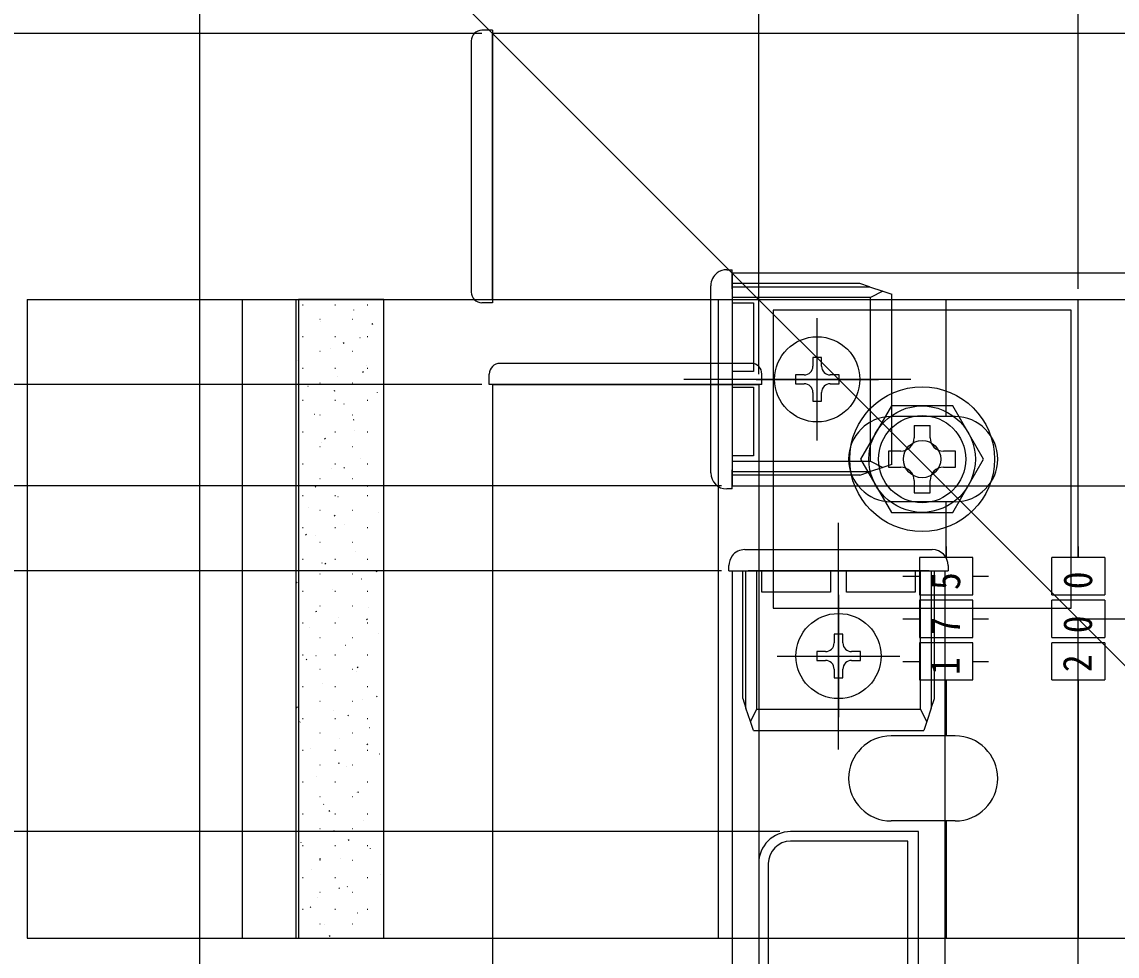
# Model space of a CAD drawing. Units: millimetres, scale not verified. Extents: x -875 to 875, y -1307 to 1299.
# Drawn here: x -294.2 to -191.3, y -409.9 to -322.2 of the extents above; entities that cross this region are included whole.
import ezdxf
from ezdxf.enums import TextEntityAlignment as Align

# ---------------------------------------------------------------- set-up
doc = ezdxf.new("R2010")
doc.units = ezdxf.units.MM
doc.header["$LTSCALE"] = 4
for name, color, linetype in [('0-3_YKK_11', 7, 'Continuous'), ('0-4_YKK_12', 2, 'Continuous'), ('0-5_YKK_13', 4, 'Continuous'), ('0-6_YKK_D', 6, 'Continuous'), ('0-8_YSS_K', 3, 'Continuous')]:
    doc.layers.add(name, color=color, linetype=linetype)
doc.styles.add('ＭＳ ゴシック', font='')
doc.styles.get('ＭＳ ゴシック').set_extended_font_data('MS Gothic')

msp = doc.modelspace()

# ---------------------------------------------------------------- linework, layer by layer
at = {"layer": '0-3_YKK_11'}
for p, q in [((-225, -401.25), (-225, -455.25)), ((-224.1, -401.25), (-224.1, -455.25))]:
    msp.add_line(p, q, dxfattribs=at)
for points in [[(-210, -458.25), (-210, -398.25), (-222, -398.25)], [(-211, -424.557), (-211, -399.15), (-222, -399.15)]]:
    msp.add_lwpolyline(points, dxfattribs=at)
for radius in [3, 2.1]:
    msp.add_arc((-222, -401.25), radius, 90.00001, 179.99999, dxfattribs=at)
at = {"layer": '0-4_YKK_12'}
for p, q in [((-295, -278.25), (-95, -478.25)), ((700, -323.25), (-250, -323.25)), ((-250, -348.25), (-250, -323.25)), ((-227.5, -345.75), (32.5, -345.75)), ((-250, -356.25), (-225, -356.25)), ((-250, -356.25), (-250, -1063.25)), ((-225, -356.25), (-225, -1063.25)), ((-227.5, -373.75), (-227.5, -605.75)), ((-207.5, -373.75), (-207.5, -425.75))]:
    msp.add_line(p, q, dxfattribs=at)
for points in [[(-250, -348.25), (700, -348.25), (700, -323.25)], [(-227.5, -345.75), (-227.5, -348.25), (-227.5, -365.75), (-147.5, -365.75)], [(-227.5, -373.75), (-225, -373.75), (-207.5, -373.75)]]:
    msp.add_lwpolyline(points, dxfattribs=at)
at = {"layer": '0-5_YKK_13'}
for p, q in [((-250, -322.95), (-251, -322.95)), ((-252, -323.95), (-252, -347.55)), ((-228, -345.45), (-227.5, -345.45)), ((-229.5, -347.25), (-229.5, -346.95)), ((-215.5, -346.75), (-227.5, -346.75)), ((-214.6, -347.05), (-215.5, -346.75)), ((-213.34, -347.47), (-214.5, -348.05)), ((-293.7, -348.25), (-152.7, -348.25)), ((-273.5, -348.25), (-273.5, -408.25)), ((-268.465, -348.25), (-268.465, -408.25)), ((-268.184, -408.25), (-268.184, -348.25)), ((-260.297, -348.261), (-260.306, -348.265)), ((-228.8, -348.25), (-228.8, -408.25)), ((-214.5, -348.05), (-227.5, -348.05)), ((-227.5, -348.55), (-225.5, -348.55)), ((-225.5, -348.55), (-225.5, -355)), ((-214.5, -363.45), (-214.5, -348.05)), ((-212.5, -363.75), (-212.5, -347.75)), ((-207.4, -359.25), (-207.4, -348.25)), ((-195, -372.5), (-195, -348.25)), ((-267.79, -348.766), (-267.84, -348.766)), ((-264.75, -348.766), (-264.8, -348.766)), ((-263.04, -349.233), (-263.049, -349.236)), ((-261.71, -348.766), (-261.76, -348.766)), ((-266.175, -350.141), (-266.225, -350.141)), ((-266.16, -350.338), (-266.169, -350.341)), ((-263.135, -350.141), (-263.185, -350.141)), ((-261.24, -350.537), (-261.323, -350.592)), ((-219.5, -361.5), (-219.5, -350)), ((-267.79, -351.756), (-267.84, -351.756)), ((-264.75, -351.756), (-264.8, -351.756)), ((-261.71, -351.756), (-261.76, -351.756)), ((-263.929, -352.317), (-264.012, -352.372)), ((-262.441, -351.862), (-262.45, -351.865)), ((-266.175, -353.131), (-266.225, -353.131)), ((-265.184, -352.833), (-265.193, -352.836)), ((-263.135, -353.131), (-263.185, -353.131)), ((-219.5, -358.45), (-219.5, -353.05)), ((-268.304, -353.938), (-268.313, -353.941)), ((-267.79, -354.746), (-267.84, -354.746)), ((-264.75, -354.746), (-264.8, -354.746)), ((-261.795, -354.474), (-261.804, -354.477)), ((-261.71, -354.746), (-261.76, -354.746)), ((-225.7, -354.25), (-249.3, -354.25)), ((-264.585, -355.462), (-264.594, -355.465)), ((-262.124, -355.04), (-262.208, -355.095)), ((-210.703, -355.75), (-232.028, -355.75)), ((-225.5, -355), (-227.5, -355)), ((-225.25, -355.75), (-213.75, -355.75)), ((-224.7, -356.25), (-224.7, -355.25)), ((-220.73, -355.34), (-221.55, -355.34)), ((-267.328, -356.433), (-267.337, -356.437)), ((-266.175, -356.121), (-266.225, -356.121)), ((-264.814, -356.82), (-264.897, -356.875)), ((-263.135, -356.121), (-263.185, -356.121)), ((-227.5, -356.5), (-225.5, -356.5)), ((-225.5, -356.5), (-225.5, -362.95)), ((-218.27, -356.16), (-217.45, -356.16)), ((-267.79, -357.736), (-267.84, -357.736)), ((-264.75, -357.736), (-264.8, -357.736)), ((-261.71, -357.736), (-261.76, -357.736)), ((-260.819, -356.969), (-260.828, -356.972)), ((-263.939, -358.074), (-263.948, -358.077)), ((-266.729, -359.062), (-266.739, -359.065)), ((-266.175, -359.111), (-266.225, -359.111)), ((-263.135, -359.111), (-263.185, -359.111)), ((-263.009, -359.543), (-263.092, -359.599)), ((-260.22, -359.598), (-260.229, -359.601)), ((-206.55, -359.25), (-212.55, -359.25)), ((-267.79, -360.726), (-267.84, -360.726)), ((-264.75, -360.726), (-264.8, -360.726)), ((-262.963, -360.569), (-262.972, -360.573)), ((-261.71, -360.726), (-261.76, -360.726)), ((-210.4, -360.1), (-210.4, -361.25)), ((-210.4, -360.1), (-208.9, -360.1)), ((-208.9, -361.25), (-208.9, -360.1)), ((-266.083, -361.674), (-266.093, -361.678)), ((-265.698, -361.323), (-265.781, -361.379)), ((-266.175, -362.101), (-266.225, -362.101)), ((-263.135, -362.101), (-263.185, -362.101)), ((-225.5, -362.95), (-227.5, -362.95)), ((-212.8, -362.5), (-212.8, -364)), ((-211.65, -362.5), (-212.8, -362.5)), ((-206.5, -362.5), (-207.65, -362.5)), ((-206.5, -364), (-206.5, -362.5)), ((-267.79, -363.716), (-267.84, -363.716)), ((-264.75, -363.716), (-264.8, -363.716)), ((-263.893, -364.047), (-263.977, -364.102)), ((-262.364, -363.198), (-262.374, -363.202)), ((-261.71, -363.716), (-261.76, -363.716)), ((-227.5, -363.45), (-214.5, -363.45)), ((-214.5, -363.45), (-213.34, -364.03)), ((-212.5, -363.75), (-213.34, -364.03)), ((-212.8, -364), (-211.65, -364)), ((-207.65, -364), (-206.5, -364)), ((-266.175, -365.091), (-266.225, -365.091)), ((-265.107, -364.17), (-265.117, -364.173)), ((-263.135, -365.091), (-263.185, -365.091)), ((-229.5, -364.55), (-229.5, -364.25)), ((-227.5, -365.75), (-227.5, -364.25)), ((-215.5, -364.75), (-227.5, -364.75)), ((-215.5, -364.75), (-214.6, -364.45)), ((-268.227, -365.275), (-268.237, -365.278)), ((-266.582, -365.827), (-266.666, -365.882)), ((-261.718, -365.81), (-261.728, -365.814)), ((-227.5, -366.05), (-228, -366.05)), ((-227.5, -366.05), (-227.5, -365.75)), ((-210.4, -365.25), (-210.4, -366.4)), ((-267.79, -366.706), (-267.84, -366.706)), ((-264.75, -366.706), (-264.8, -366.706)), ((-264.508, -366.799), (-264.518, -366.802)), ((-261.71, -366.706), (-261.76, -366.706)), ((-267.251, -367.77), (-267.261, -367.773)), ((-266.175, -368.081), (-266.225, -368.081)), ((-263.135, -368.081), (-263.185, -368.081)), ((-206.55, -367.25), (-212.55, -367.25)), ((-207.4, -372.5), (-207.4, -367.25)), ((-264.778, -368.55), (-264.861, -368.605)), ((-260.742, -368.306), (-260.752, -368.309)), ((-217.5, -390.547), (-217.5, -369.222)), ((-267.79, -369.696), (-267.84, -369.696)), ((-264.75, -369.696), (-264.8, -369.696)), ((-263.862, -369.411), (-263.872, -369.414)), ((-261.71, -369.696), (-261.76, -369.696)), ((-267.467, -370.33), (-267.55, -370.385)), ((-266.653, -370.399), (-266.662, -370.402)), ((-266.175, -371.071), (-266.225, -371.071)), ((-263.135, -371.071), (-263.185, -371.071)), ((-262.886, -371.906), (-262.896, -371.909)), ((-226.3, -371.75), (-226, -371.75)), ((-209, -371.75), (-208.7, -371.75)), ((-207.4, -371.466), (-207.4, -372.5)), ((-195, -371.466), (-195, -372.5)), ((-267.79, -372.686), (-267.84, -372.686)), ((-266.007, -373.011), (-266.016, -373.014)), ((-265.662, -373.053), (-265.745, -373.108)), ((-264.75, -372.686), (-264.8, -372.686)), ((-261.71, -372.686), (-261.76, -372.686)), ((-227.8, -373.75), (-227.8, -373.25)), ((-207.2, -373.25), (-207.2, -373.75)), ((-197.45, -376), (-197.45, -372.5)), ((-192.5, -372.5), (-197.45, -372.5)), ((-192.5, -372.5), (-192.5, -376)), ((-266.175, -374.061), (-266.225, -374.061)), ((-263.135, -374.061), (-263.185, -374.061)), ((-260.859, -373.792), (-260.943, -373.847)), ((-227.8, -373.75), (-227.5, -373.75)), ((-227.5, -373.75), (-226, -373.75)), ((-226.5, -385.75), (-226.5, -373.75)), ((-225.2, -373.75), (-225.2, -386.75)), ((-224.7, -375.75), (-224.7, -373.75)), ((-218.25, -373.75), (-218.25, -375.75)), ((-216.75, -375.75), (-216.75, -373.75)), ((-211.46, -374.25), (-209.9, -374.25)), ((-210.3, -373.75), (-210.3, -375.75)), ((-209.8, -386.75), (-209.8, -373.75)), ((-209, -373.75), (-207.2, -373.75)), ((-208.5, -385.75), (-208.5, -373.75)), ((-204.9, -374.25), (-203.425, -374.25)), ((-268.351, -374.833), (-268.435, -374.888)), ((-262.287, -374.535), (-262.297, -374.538)), ((-267.79, -375.676), (-267.84, -375.676)), ((-265.031, -375.506), (-265.04, -375.51)), ((-264.75, -375.676), (-264.8, -375.676)), ((-261.71, -375.676), (-261.76, -375.676)), ((-218.25, -375.75), (-224.7, -375.75)), ((-217.5, -376), (-217.5, -387.5)), ((-210.3, -375.75), (-216.75, -375.75)), ((-197.45, -376), (-192.5, -376)), ((-268.151, -376.611), (-268.16, -376.615)), ((-266.175, -377.051), (-266.225, -377.051)), ((-263.135, -377.051), (-263.185, -377.051)), ((-261.641, -377.147), (-261.651, -377.15)), ((-197.45, -380), (-197.45, -376.5)), ((-192.5, -376.5), (-197.45, -376.5)), ((-192.5, -376.5), (-192.5, -380)), ((-266.546, -377.556), (-266.63, -377.611)), ((-264.432, -378.135), (-264.441, -378.139)), ((-261.744, -378.295), (-261.827, -378.35)), ((-211.46, -378.25), (-209.9, -378.25)), ((-204.9, -378.25), (-203.425, -378.25)), ((-267.79, -378.666), (-267.84, -378.666)), ((-267.175, -379.107), (-267.184, -379.11)), ((-264.75, -378.666), (-264.8, -378.666)), ((-261.71, -378.666), (-261.76, -378.666)), ((-266.175, -380.041), (-266.225, -380.041)), ((-263.135, -380.041), (-263.185, -380.041)), ((-260.666, -379.642), (-260.675, -379.646)), ((-217.09, -380.52), (-217.09, -379.7)), ((-197.45, -380), (-192.5, -380)), ((-197.45, -384), (-197.45, -380.5)), ((-192.5, -380.5), (-197.45, -380.5)), ((-192.5, -380.5), (-192.5, -384)), ((-263.786, -380.747), (-263.795, -380.751)), ((-267.79, -381.656), (-267.84, -381.656)), ((-267.431, -382.059), (-267.514, -382.115)), ((-266.576, -381.735), (-266.585, -381.739)), ((-264.75, -381.656), (-264.8, -381.656)), ((-261.71, -381.656), (-261.76, -381.656)), ((-223.25, -381.75), (-211.75, -381.75)), ((-220.2, -381.75), (-214.8, -381.75)), ((-211.46, -382.25), (-209.9, -382.25)), ((-204.9, -382.25), (-203.425, -382.25)), ((-266.175, -383.031), (-266.225, -383.031)), ((-263.135, -383.031), (-263.185, -383.031)), ((-262.81, -383.243), (-262.819, -383.246)), ((-262.628, -382.798), (-262.712, -382.854)), ((-217.91, -382.98), (-217.91, -383.8)), ((-267.79, -384.646), (-267.84, -384.646)), ((-265.93, -384.348), (-265.939, -384.351)), ((-264.75, -384.646), (-264.8, -384.646)), ((-261.71, -384.646), (-261.76, -384.646)), ((-207.4, -384), (-207.4, -386)), ((-207.4, -384), (-207.4, -385.171)), ((-207.4, -384), (-207.4, -389.25)), ((-197.45, -384), (-192.5, -384)), ((-195, -386), (-195, -384)), ((-195, -384), (-195, -385.171)), ((-195, -384), (-195, -408.25)), ((-260.823, -385.522), (-260.907, -385.577)), ((-268.315, -386.563), (-268.399, -386.618)), ((-266.175, -386.021), (-266.225, -386.021)), ((-263.135, -386.021), (-263.185, -386.021)), ((-262.211, -385.872), (-262.22, -385.875)), ((-226.5, -385.75), (-226.2, -386.65)), ((-225.2, -386.75), (-225.78, -387.91)), ((-225.2, -386.75), (-209.8, -386.75)), ((-209.22, -387.91), (-209.8, -386.75)), ((-208.8, -386.65), (-208.5, -385.75)), ((-267.79, -387.636), (-267.84, -387.636)), ((-264.954, -386.843), (-264.963, -386.846)), ((-264.75, -387.636), (-264.8, -387.636)), ((-263.513, -387.302), (-263.596, -387.357)), ((-261.71, -387.636), (-261.76, -387.636)), ((-268.074, -387.948), (-268.083, -387.951)), ((-261.565, -388.484), (-261.574, -388.487)), ((-225.5, -388.75), (-225.78, -387.91)), ((-225.5, -388.75), (-209.5, -388.75)), ((-266.175, -389.011), (-266.225, -389.011)), ((-264.355, -389.472), (-264.364, -389.475)), ((-263.135, -389.011), (-263.185, -389.011)), ((-206.55, -389.25), (-212.55, -389.25)), ((-267.79, -390.626), (-267.84, -390.626)), ((-267.098, -390.443), (-267.108, -390.447)), ((-264.75, -390.626), (-264.8, -390.626)), ((-261.708, -390.025), (-261.791, -390.08)), ((-261.71, -390.626), (-261.76, -390.626)), ((-264.397, -391.805), (-264.48, -391.86)), ((-260.589, -390.979), (-260.598, -390.982)), ((-266.175, -392.001), (-266.225, -392.001)), ((-263.709, -392.084), (-263.718, -392.087)), ((-263.135, -392.001), (-263.185, -392.001)), ((-267.79, -393.616), (-267.84, -393.616)), ((-266.499, -393.072), (-266.509, -393.075)), ((-264.75, -393.616), (-264.8, -393.616)), ((-261.71, -393.616), (-261.76, -393.616)), ((-266.175, -394.991), (-266.225, -394.991)), ((-263.135, -394.991), (-263.185, -394.991)), ((-262.733, -394.579), (-262.742, -394.583)), ((-262.592, -394.528), (-262.676, -394.583)), ((-265.853, -395.684), (-265.863, -395.688)), ((-267.79, -396.606), (-267.84, -396.606)), ((-265.282, -396.308), (-265.365, -396.363)), ((-264.75, -396.606), (-264.8, -396.606)), ((-261.71, -396.606), (-261.76, -396.606)), ((-266.175, -397.981), (-266.225, -397.981)), ((-263.135, -397.981), (-263.185, -397.981)), ((-262.134, -397.208), (-262.144, -397.212)), ((-206.55, -397.25), (-212.55, -397.25)), ((-207.4, -397.25), (-207.4, -408.25)), ((-264.877, -398.18), (-264.887, -398.183)), ((-263.477, -399.031), (-263.56, -399.086)), ((-267.997, -399.285), (-268.007, -399.288)), ((-267.79, -399.596), (-267.84, -399.596)), ((-264.75, -399.596), (-264.8, -399.596)), ((-261.71, -399.596), (-261.76, -399.596)), ((-261.488, -399.82), (-261.498, -399.824)), ((-266.166, -400.811), (-266.249, -400.866)), ((-266.175, -400.971), (-266.225, -400.971)), ((-264.278, -400.809), (-264.288, -400.812)), ((-263.135, -400.971), (-263.185, -400.971)), ((-267.021, -401.78), (-267.031, -401.783)), ((-267.79, -402.586), (-267.84, -402.586)), ((-264.75, -402.586), (-264.8, -402.586)), ((-261.71, -402.586), (-261.76, -402.586)), ((-260.512, -402.316), (-260.522, -402.319)), ((-266.175, -403.961), (-266.225, -403.961)), ((-264.361, -403.534), (-264.444, -403.59)), ((-263.632, -403.421), (-263.642, -403.424)), ((-263.135, -403.961), (-263.185, -403.961)), ((-266.423, -404.409), (-266.432, -404.412)), ((-267.79, -405.576), (-267.84, -405.576)), ((-267.05, -405.314), (-267.134, -405.37)), ((-264.75, -405.576), (-264.8, -405.576)), ((-262.656, -405.916), (-262.666, -405.919)), ((-261.71, -405.576), (-261.76, -405.576)), ((-266.175, -406.951), (-266.225, -406.951)), ((-265.777, -407.021), (-265.786, -407.024)), ((-263.135, -406.951), (-263.185, -406.951)), ((-265.246, -408.038), (-265.329, -408.093))]:
    msp.add_line(p, q, dxfattribs=at)
for points in [[(-250, -322.95), (-250, -348.55), (-251, -348.55)], [(-227.5, -347.25), (-227.5, -345.75), (-227.5, -345.45)], [(-229.5, -364.25), (-229.5, -354.25), (-229.5, -348.25), (-229.5, -347.25)], [(-227.5, -347.05), (-214.6, -347.05), (-213.34, -347.47), (-212.5, -347.75)], [(-227.5, -347.25), (-227.5, -348.25), (-227.5, -354.25), (-227.5, -364.25)], [(-293.7, -348.25), (-293.7, -408.25), (-152.7, -408.25), (-152.7, -348.25)], [(-268.465, -408.25), (-260.219, -408.25), (-260.219, -348.25), (-268.219, -348.25)], [(-219.09, -354.52), (-219.09, -353.7), (-219.91, -353.7), (-219.91, -354.52)], [(-224.7, -356.25), (-250.3, -356.25), (-250.3, -355.25)], [(-221.55, -355.34), (-221.55, -356.16), (-220.73, -356.16)], [(-217.45, -356.16), (-217.45, -355.34), (-218.27, -355.34)], [(-219.91, -356.98), (-219.91, -357.8), (-219.09, -357.8), (-219.09, -356.98)], [(-213.34, -364.03), (-214.6, -364.45), (-227.5, -364.45)], [(-210.4, -366.4), (-208.9, -366.4), (-208.9, -365.25)], [(-226, -371.75), (-225, -371.75), (-209, -371.75)], [(-225.78, -387.91), (-226.2, -386.65), (-226.2, -373.75)], [(-209, -373.75), (-225, -373.75), (-226, -373.75)], [(-208.8, -373.75), (-208.8, -386.65), (-209.22, -387.91), (-209.5, -388.75)], [(-217.09, -379.7), (-217.91, -379.7), (-217.91, -380.52)], [(-218.73, -381.34), (-219.55, -381.34), (-219.55, -382.16), (-218.73, -382.16)], [(-216.27, -382.16), (-215.45, -382.16), (-215.45, -381.34), (-216.27, -381.34)], [(-217.91, -383.8), (-217.09, -383.8), (-217.09, -382.98)]]:
    msp.add_lwpolyline(points, dxfattribs=at)
for points in [[(-223.65, -377.25), (-195.65, -377.25), (-195.65, -349.25), (-223.65, -349.25)], [(-212.537, -358.25), (-215.424, -363.25), (-212.537, -368.25), (-206.763, -368.25), (-203.876, -363.25), (-206.763, -358.25)], [(-204.9, -376), (-204.9, -372.5), (-209.9, -372.5), (-209.9, -376)], [(-204.9, -380), (-204.9, -376.5), (-209.9, -376.5), (-209.9, -380)], [(-204.9, -384), (-204.9, -380.5), (-209.9, -380.5), (-209.9, -384)]]:
    msp.add_lwpolyline(points, close=True, dxfattribs=at)
for centre, radius in [((-219.5, -355.75), 4), ((-209.65, -363.25), 6.8), ((-209.65, -363.25), 5), ((-209.65, -363.25), 4.1), ((-209.65, -363.25), 1.75), ((-217.5, -381.75), 4)]:
    msp.add_circle(centre, radius, dxfattribs=at)
for centre, radius, start, end in [((-251, -323.95), 1, 90, 180), ((-228, -346.95), 1.5, 90, 126.8699), ((-228, -346.95), 1.5, 126.8699, 180), ((-251, -347.55), 1, 180, 270), ((-249.3, -355.25), 1, 90, 180), ((-225.7, -355.25), 1, 0, 90), ((-220.73, -354.52), 0.82, 270, 0), ((-218.27, -354.52), 0.82, 180, 270), ((-220.73, -356.98), 0.82, 0, 90), ((-218.27, -356.98), 0.82, 90, 180), ((-212.55, -363.25), 4, 90, 270), ((-206.55, -363.25), 4, 270, 90), ((-211.65, -361.25), 1.25, 270, 0), ((-207.65, -361.25), 1.25, 180, 270), ((-211.65, -365.25), 1.25, 0, 90), ((-207.65, -365.25), 1.25, 90, 180), ((-228, -364.55), 1.5, 180, 270), ((-226.3, -373.25), 1.5, 143.1301, 180), ((-226.3, -373.25), 1.5, 90, 143.1301), ((-208.7, -373.25), 1.5, 0, 90), ((-218.73, -380.52), 0.82, 270, 0), ((-216.27, -380.52), 0.82, 180, 270), ((-218.73, -382.98), 0.82, 0, 90), ((-216.27, -382.98), 0.82, 90, 180), ((-212.55, -393.25), 4, 90, 270), ((-206.55, -393.25), 4, 270, 90)]:
    msp.add_arc(centre, radius, start, end, dxfattribs=at)
at = {"layer": '0-6_YKK_D'}
for p, q in [((-195, -347.25), (-195, -157.25)), ((-195, -347.25), (-195, -157.25)), ((-225, -355.25), (-225, -187.25)), ((-225, -355.25), (-225, -187.25)), ((-195, -347.25), (-195, -187.25)), ((-195, -347.25), (-195, -187.25)), ((-195, -347.25), (-195, -247.25)), ((-251, -323.25), (-416, -323.25)), ((-251, -323.25), (-386, -323.25)), ((-251, -356.25), (-386, -356.25)), ((-251, -356.25), (-386, -356.25)), ((-228.5, -365.75), (-326, -365.75)), ((-228.5, -373.75), (-326, -373.75)), ((-228.5, -373.75), (-326, -373.75)), ((-223, -398.25), (-326, -398.25)), ((-223, -398.25), (-326, -398.25))]:
    msp.add_line(p, q, dxfattribs=at)
at = {"layer": '0-8_YSS_K'}
for p, q in [((-277.5, -1098.25), (-277.5, -295.75)), ((-195, -1231.25), (-195, -378.25)), ((-195, -378.25), (829.228, -378.25))]:
    msp.add_line(p, q, dxfattribs=at)

# ---------------------------------------------------------------- texts
at = {"layer": '0-5_YKK_13', "style": 'ＭＳ ゴシック', "width": 0.9}
for s, p in [('5', (-205.26, -375.543)), ('0', (-192.86, -375.468)), ('7', (-205.278, -379.755)), ('0', (-192.878, -379.605)), ('1', (-205.318, -383.518)), ('2', (-192.918, -383.256))]:
    msp.add_text(s, height=2.711, rotation=90, dxfattribs=at).set_placement(p, align=Align.BOTTOM_LEFT)

doc.saveas('drawing.dxf')
